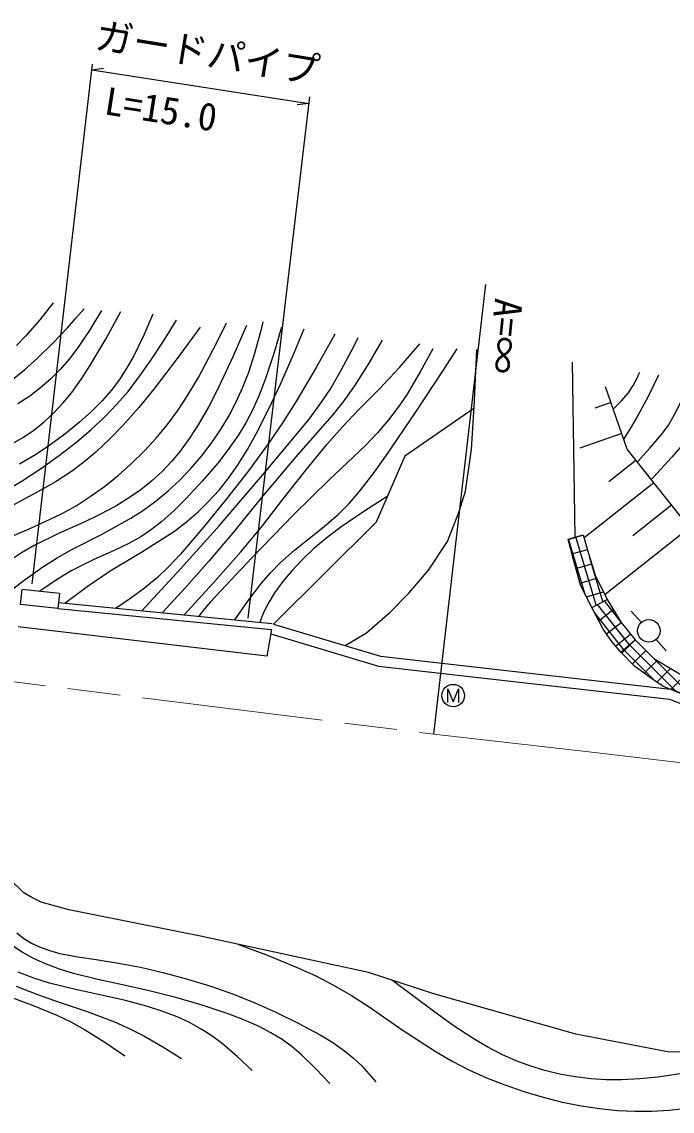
# Model space of a CAD drawing. Units: millimetres, scale not verified. Extents: x 40000 to 680000, y 20000 to 380000.
# Drawn here: x 214376 to 257521, y 242839 to 315040 of the extents above; entities that cross this region are included whole.
import ezdxf
from ezdxf.enums import TextEntityAlignment as Align

# ---------------------------------------------------------------- set-up
doc = ezdxf.new("R2010")
doc.units = ezdxf.units.MM
doc.header["$LTSCALE"] = 1000
doc.linetypes.add('CHAIN', pattern=[18.5, 12, -1.5, 3.5, -1.5])
doc.layers.add('M-BGD', color=7, linetype='Continuous', lineweight=25)
doc.layers.add('M-BMK', color=2, linetype='CHAIN', lineweight=13)
doc.styles.add('ＭＳ ゴシック', font='')
doc.styles.get('ＭＳ ゴシック').set_extended_font_data('MS Gothic')

# ---------------------------------------------------------------- blocks, each defined once
blk = doc.blocks.new('BUHIN11')
at = {"color": 7, "linetype": 'Continuous', "lineweight": 25}
blk.add_circle((0, 0), 746, dxfattribs=at)
blk = doc.blocks.new('BUHIN45')
at = {"color": 7, "linetype": 'Continuous', "lineweight": 25}
blk.add_lwpolyline([(271, -510), (-562, -132), (379, -172), (-273, 507), (561, 129)], dxfattribs=at)
blk.add_circle((0, 0), 746, dxfattribs=at)

msp = doc.modelspace()

# ---------------------------------------------------------------- hatches: boundary and pattern name
at = {"layer": 'M-BGD'}
h = msp.add_hatch(dxfattribs=at)
h.set_pattern_fill('USER', color=256, style=0, pattern_type=2)
h.set_pattern_definition([(286.557, (251606, 281031), (479.27, 142.485), []), (16.557, (251606, 281031), (-569.94, 1917.1), []), (16.557, (251411, 279930), (-569.9, 1917.1), [])])
h.paths.add_polyline_path([(251606, 281031), (251909, 280011), (252406, 278356), (253205, 276756), (252185, 276232), (251881, 276811), (251440, 277721), (250944, 279459), (250612, 280756)])
h = msp.add_hatch(dxfattribs=at)
h.set_pattern_fill('USER', color=256, style=0, pattern_type=2)
h.set_pattern_definition([(308.157, (254143, 275239), (393.16, 308.91), []), (38.16, (254143, 275239), (-1235.6, 1572.6), []), (38.16, (254368, 274143), (-1235.6, 1572.6), [])])
h.paths.add_polyline_path([(253205, 276756), (254143, 275239), (255053, 274080), (254116, 273253), (253509, 273970), (252930, 274798), (252185, 276232)])
h = msp.add_hatch(dxfattribs=at)
h.set_pattern_fill('USER', color=256, style=0, pattern_type=2)
h.set_pattern_definition([(315, (255053, 274080), (353.553, 353.553), []), (45, (255053, 274080), (-1414.2, 1414.2), []), (45, (255407, 273020), (-1414.2, 1414.2), [])])
h.paths.add_polyline_path([(255053, 274080), (256295, 272839), (257977, 271846), (259274, 271377), (258944, 270254), (258308, 270439), (256929, 270991), (255991, 271625), (255026, 272342), (254116, 273253)])

# ---------------------------------------------------------------- linework, layer by layer
for p, q in [((215064, 277787), (219076, 312238)), ((219032, 311859), (219806, 311957)), ((219032, 311859), (233416, 309628)), ((233467, 310058), (229368, 275519)), ((233416, 309628), (232642, 309530)), ((241718, 267820), (245152, 297635)), ((244399, 289916), (244568, 293312)), ((250888, 292472), (251055, 280878)), ((254536, 286725), (253104, 290836)), ((244198, 286689), (244399, 289916)), ((253462, 289808), (252384, 289433)), ((244368, 289410), (239793, 286252)), ((254178, 287753), (251391, 286782)), ((243810, 283927), (244198, 286689)), ((259247, 280767), (254536, 286725)), ((239793, 286252), (237877, 281881)), ((255125, 285980), (253326, 284558)), ((256302, 284491), (251667, 280826)), ((243388, 282591), (243810, 283927)), ((242615, 280587), (243388, 282591)), ((257480, 283001), (254909, 280968)), ((231080, 275125), (237877, 281881)), ((250613, 280756), (251606, 281031)), ((251606, 281031), (251909, 280011)), ((258658, 281512), (253071, 277094)), ((241349, 278688), (242615, 280587)), ((250944, 279459), (250613, 280756)), ((251440, 277721), (250944, 279459)), ((251909, 280011), (252406, 278356)), ((240048, 277176), (241349, 278688)), ((252406, 278356), (253206, 276756)), ((214300, 276421), (214405, 277415)), ((216873, 277154), (214405, 277415)), ((251881, 276811), (251440, 277721)), ((216873, 277154), (216768, 276159)), ((216807, 276558), (230979, 275156)), ((238818, 275910), (240048, 277176)), ((252185, 276232), (251881, 276811)), ((252185, 276232), (253205, 276756)), ((253205, 276756), (254143, 275239)), ((216768, 276159), (214300, 276421)), ((216768, 276159), (230939, 274758)), ((237236, 274539), (238818, 275910)), ((252930, 274797), (252185, 276232)), ((255473, 275232), (254807, 275978)), ((231080, 275125), (238171, 272987)), ((254143, 275239), (255054, 274080)), ((230636, 272994), (214129, 274944)), ((230939, 274758), (230636, 272994)), ((230892, 274482), (238036, 272329)), ((235818, 273697), (237236, 274539)), ((253509, 273970), (252930, 274797)), ((254116, 273253), (253509, 273970)), ((254116, 273253), (255054, 274080)), ((255054, 274080), (256295, 272839)), ((256463, 274105), (257117, 273349)), ((238171, 272987), (257415, 270805)), ((255026, 272342), (254116, 273253)), ((238036, 272329), (257339, 270139)), ((255991, 271625), (255026, 272342)), ((256295, 272839), (257978, 271846)), ((256929, 270991), (255991, 271625)), ((258309, 270439), (256929, 270991)), ((258833, 270266), (257415, 270805)), ((257339, 270139), (258646, 269639)), ((214507, 257305), (213594, 258218)), ((215037, 257011), (214507, 257305)), ((215662, 256695), (215037, 257011)), ((217495, 256195), (215662, 256695)), ((226240, 254446), (217495, 256195)), ((237378, 252031), (226240, 254446)), ((241709, 250615), (237378, 252031)), ((251120, 247950), (241709, 250615)), ((257200, 246783), (251120, 247950)), ((260017, 246741), (257200, 246783))]:
    msp.add_line(p, q, dxfattribs=at)
for points in [[(216466, 296422), (215567, 295294), (214630, 294212), (214017, 293592)], [(194779, 279176), (195801, 280460), (196871, 281707), (197568, 282433), (198307, 283114), (199060, 283720), (199860, 284286), (200824, 284885), (201820, 285434), (203138, 286079), (204484, 286669), (207033, 287712), (209571, 288816), (210701, 289383), (211809, 290007), (212746, 290600), (213657, 291248), (214561, 291973), (215428, 292745), (216436, 293735), (217399, 294764), (217955, 295389), (218506, 296017)], [(213769, 287083), (214488, 287509), (215177, 287986), (215856, 288530), (216503, 289126), (217126, 289785), (217701, 290481), (218348, 291371), (218945, 292297), (219963, 294057), (220936, 295844)], [(219663, 295902), (218891, 294632), (218072, 293399), (217524, 292677), (216928, 291992), (216311, 291378), (215643, 290799), (214904, 290239), (214121, 289723)], [(223077, 295670), (222469, 294275), (221807, 292905), (221354, 292098), (220851, 291324), (220310, 290611), (219714, 289926), (218987, 289191), (218215, 288495), (217232, 287700), (216214, 286954), (215243, 286309), (214236, 285713)], [(203592, 278114), (204642, 279014), (205732, 279870), (206539, 280416), (207388, 280916), (210254, 282351), (213094, 283839), (214406, 284626), (215686, 285465), (216870, 286308), (218020, 287201), (218982, 288020), (219903, 288883), (220686, 289696), (221423, 290547), (222216, 291572), (222968, 292643), (223815, 293945), (224640, 295265)], [(226202, 294802), (224694, 292733), (223133, 290694), (222130, 289475), (221072, 288286), (220200, 287384), (219286, 286526), (218499, 285863), (217668, 285244), (216652, 284581), (215601, 283968), (213526, 282844), (211475, 281666), (210677, 281132), (209920, 280551), (209283, 279984), (208680, 279365), (207958, 278536), (207253, 277673)], [(209238, 277434), (210002, 278296), (210809, 279115), (211340, 279573), (211907, 279982), (212629, 280411), (213387, 280790), (215211, 281580), (217019, 282428), (217978, 282971), (218912, 283570), (219854, 284247), (220767, 284978), (221660, 285769), (222513, 286605), (223294, 287453), (224036, 288347), (224720, 289269), (225354, 290224), (226098, 291475), (226792, 292760), (227382, 293922), (227960, 295092)], [(229291, 294918), (228378, 292832), (227410, 290769), (226774, 289542), (226079, 288333), (225508, 287449), (224883, 286593), (224308, 285903), (223682, 285244), (222995, 284616), (222269, 284031), (221464, 283463), (220618, 282940), (219564, 282375), (218475, 281861), (216819, 281121), (215198, 280331), (214364, 279850), (213553, 279312), (212396, 278443), (211261, 277515), (211091, 277373), (210921, 277231)], [(213150, 276962), (214447, 277967), (215776, 278921), (216718, 279517), (217694, 280063), (219663, 281071), (221612, 282135), (222460, 282683), (223284, 283288), (224088, 283953), (224854, 284664), (225593, 285434), (226288, 286244), (226942, 287100), (227547, 287990), (228101, 288911), (228602, 289861), (229044, 290827), (229434, 291824), (229841, 293086), (230190, 294366), (230289, 294753), (230390, 295149)], [(231605, 294802), (231093, 293056), (230524, 291329), (230125, 290297), (229672, 289293), (229228, 288452), (228725, 287632), (228076, 286699), (227373, 285797), (226349, 284602), (225269, 283435), (224488, 282661), (223665, 281929), (222982, 281396), (222266, 280914), (221427, 280442), (220557, 280022), (219111, 279376), (217686, 278673), (216689, 278066), (215714, 277402), (215640, 277350), (215558, 277293)], [(217241, 276515), (218721, 277607), (220241, 278654), (222382, 279940), (224501, 281283), (225304, 281900), (226070, 282563), (226787, 283264), (227460, 284006), (228097, 284802), (228692, 285643), (229346, 286686), (229955, 287771), (230770, 289381), (231534, 291024), (232332, 292846), (233110, 294687)], [(235135, 294339), (233900, 292121), (232608, 289925), (231666, 288452), (230667, 287004), (229339, 285202), (227959, 283432), (226458, 281573), (224905, 279746), (224162, 278963), (223372, 278217), (222518, 277514), (221617, 276851), (221133, 276513), (220646, 276178)], [(222343, 276010), (224926, 278808), (227463, 281643), (230467, 285143), (233440, 288699), (234156, 289670), (234823, 290675), (235568, 291951), (236268, 293269), (236483, 293688), (236697, 294108)], [(238281, 293934), (237388, 292414), (236441, 290921), (235729, 289923), (234962, 288954), (232542, 286196), (230160, 283389), (228510, 281331), (226809, 279305), (225261, 277580), (223685, 275877)], [(225149, 275732), (227053, 277808), (228912, 279922), (230338, 281645), (231725, 283414), (233141, 285237), (234603, 287022), (235642, 288195), (236733, 289335), (238102, 290710), (239425, 292124), (240102, 292909), (240770, 293703)], [(241637, 293356), (240810, 291846), (239929, 290365), (239347, 289496), (238711, 288656), (237964, 287791), (237169, 286963), (234774, 284691), (232421, 282375), (229637, 279510), (226887, 276591), (226497, 276123), (226114, 275637)], [(228518, 275399), (229374, 276632), (230280, 277830), (230877, 278525), (231516, 279178), (232469, 280011), (233472, 280808), (234444, 281582), (235374, 282399), (236086, 283125), (236755, 283894), (237686, 285088), (238576, 286329), (240503, 289148), (242373, 291992), (242813, 292670), (243258, 293356)], [(253612, 289375), (254137, 289888), (254620, 290443), (254937, 290932), (255210, 291464), (255291, 291637), (255371, 291810)], [(261375, 291965), (260554, 290470), (259683, 289010), (259095, 288133), (258452, 287285), (257505, 286179), (256503, 285101), (256316, 284905), (256129, 284709)], [(256611, 291617), (255944, 290244), (255219, 288892), (254768, 288141), (254301, 287398)], [(255210, 285873), (256044, 286772), (256827, 287704), (257266, 288316), (257654, 288961), (258129, 289917), (258553, 290905), (258626, 291082), (258702, 291268)], [(238622, 283580), (237065, 282592), (235537, 281552), (234630, 280865), (233753, 280126), (232998, 279412), (232286, 278654), (231694, 277946), (231144, 277194), (230776, 276600), (230457, 275969), (230307, 275610), (230163, 275237)], [(214044, 254661), (214522, 254293), (215021, 253984), (215551, 253727), (216212, 253481), (216894, 253292), (218090, 253061), (219317, 252885), (220798, 252661), (222249, 252382), (223817, 252012), (225375, 251584), (226906, 251116), (228420, 250590), (229828, 250028), (231218, 249407), (232707, 248677), (234174, 247890), (235000, 247391), (235788, 246845), (236382, 246363), (236936, 245837), (237407, 245325), (237869, 244788)], [(234802, 244672), (233885, 245649), (232932, 246576), (232311, 247102), (231645, 247584), (230901, 248041), (230122, 248447), (229112, 248896), (228073, 249290), (226345, 249857), (224604, 250365), (222837, 250821), (221049, 251219), (219426, 251561), (217809, 251964), (216874, 252256), (215942, 252610), (215161, 252969), (214408, 253383), (213766, 253800)], [(228713, 253910), (230715, 253157), (232697, 252348), (233884, 251803), (235050, 251201), (236244, 250500), (237409, 249746), (239614, 248232), (241860, 246764), (242934, 246147), (244038, 245583), (245205, 245056), (246407, 244579), (247671, 244144), (248965, 243763), (250224, 243448), (251505, 243191), (252697, 243012), (253895, 242893), (255036, 242839), (256177, 242845), (257328, 242915), (258482, 243046)], [(229652, 245540), (228673, 246463), (227658, 247335), (226990, 247834), (226285, 248284), (225495, 248712), (224674, 249087), (223677, 249470), (222648, 249800), (221161, 250193), (219661, 250527), (217935, 250898), (216216, 251330), (215167, 251663), (214129, 252056)], [(259041, 245479), (256556, 245098), (255364, 244975), (254158, 244912), (253146, 244918), (252123, 244985), (251083, 245112), (250051, 245299), (249062, 245538), (248081, 245837), (247160, 246180), (246255, 246581), (245281, 247087), (244327, 247651), (242999, 248530), (241694, 249465), (240294, 250499), (238892, 251536)], [(214015, 251133), (215424, 250572), (216867, 250062), (218707, 249437), (220521, 248756), (221505, 248322), (222463, 247835), (223724, 247106), (224965, 246335)], [(213297, 250520), (215018, 249886), (216710, 249199), (217634, 248756), (218541, 248255), (219886, 247408), (221204, 246509)]]:
    msp.add_lwpolyline(points, dxfattribs=at)
at = {"layer": 'M-BMK'}
for p, q in [((167317, 277098), (241718, 267820)), ((241718, 267820), (252000, 266659)), ((252000, 266659), (259569, 265759))]:
    msp.add_line(p, q, dxfattribs=at)

# ---------------------------------------------------------------- block references
at = {"layer": 'M-BGD', "rotation": 294.38184}
for name, p in [('BUHIN11', (255972, 274672)), ('BUHIN45', (242992, 270382))]:
    msp.add_blockref(name, p, dxfattribs=at)

# ---------------------------------------------------------------- texts
at = {"layer": 'M-BGD', "style": 'ＭＳ ゴシック'}
for s, rotation, p in [('ガードパイプ', 350.8, (219067, 312742)), ('L=15.0', 351.1, (219691, 308376)), ('A=∞', 264.3, (245230, 296816))]:
    msp.add_text(s, height=1833, rotation=rotation, dxfattribs=at).set_placement(p, align=Align.BOTTOM_LEFT)

doc.saveas('drawing.dxf')
